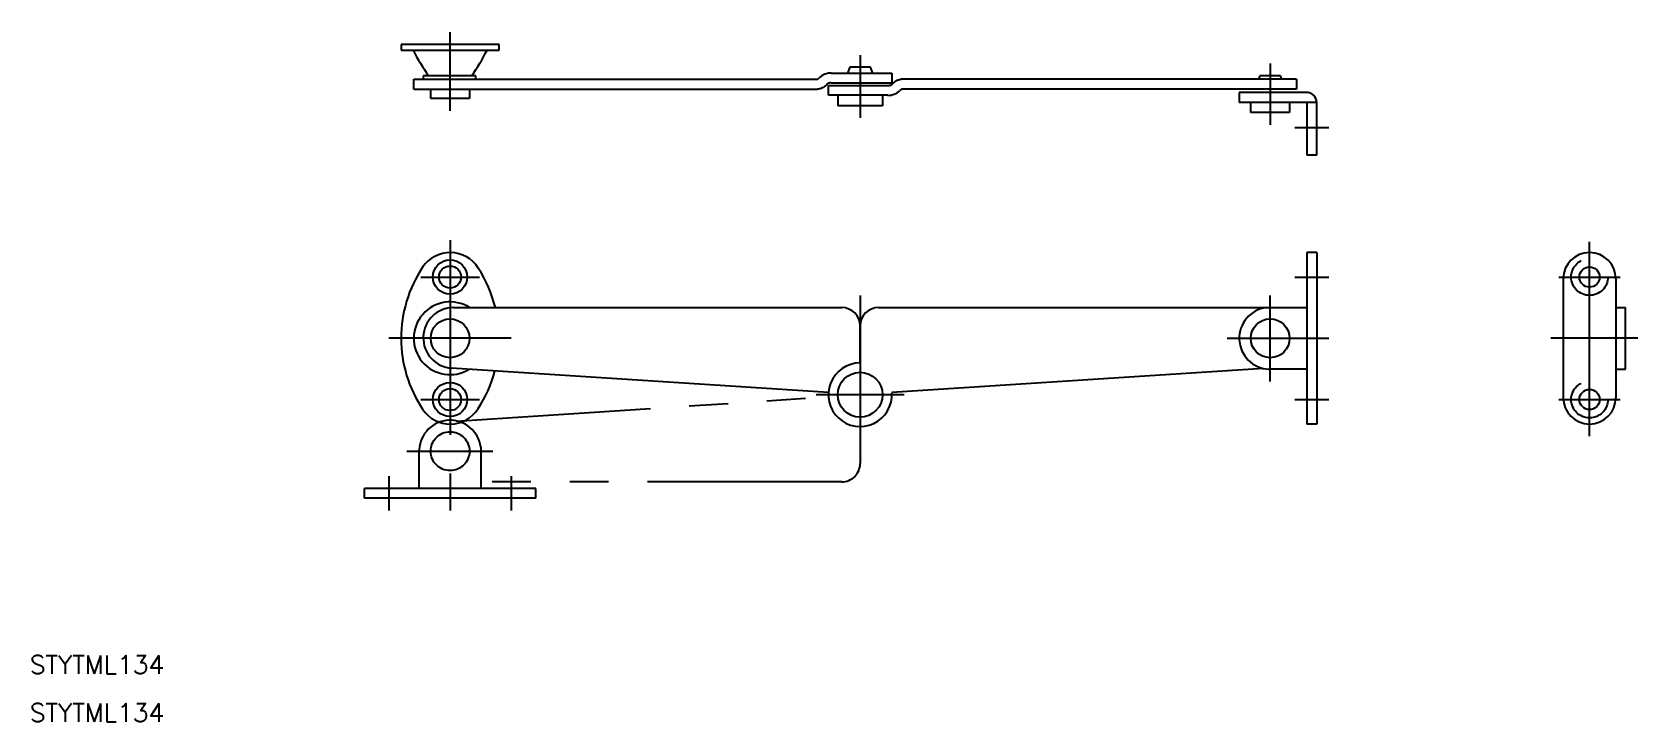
# Model space of a CAD drawing. Extents: x -135 to 127, y -53 to 59.
import ezdxf

# ---------------------------------------------------------------- set-up
doc = ezdxf.new("R2010")
doc.units = 0
for name, pattern in [('CENTER', [50.8, 31.75, -6.35, 6.35, -6.35]), ('DASHED', [19.05, 12.7, -6.35]), ('PHANTOM', [63.5, 31.75, -6.35, 6.35, -6.35, 6.35, -6.35])]:
    doc.linetypes.add(name, pattern=pattern)
doc.layers.get('0').update_dxf_attribs({"linetype": 'CONTINUOUS'})
doc.layers.add('CENTER', color=1, linetype='CENTER')
doc.styles.get("Standard").update_dxf_attribs({"font": 'txt.shx', "height": 3, "bigfont": 'bigfont.shx'})

msp = doc.modelspace()

# ---------------------------------------------------------------- linework, layer by layer
at = {"color": 7, "linetype": 'CONTINUOUS'}
for p, q in [((-59, 57.22), (-75, 57.22)), ((-75, 57.22), (-75, 56.27)), ((-75, 56.27), (-59, 56.27)), ((-59, 56.27), (-59, 57.22)), ((-4.72, 52.54), (5.18, 52.54)), ((-1.7, 53.47), (-2.08, 52.54)), ((1.7, 53.47), (-1.7, 53.47)), ((2.08, 52.54), (1.7, 53.47)), ((5.18, 52.54), (5.18, 50.94)), ((-72.94, 51.52), (-6.95, 51.52)), ((-72.94, 49.92), (-72.94, 51.52)), ((-72.94, 49.92), (-6.95, 49.92)), ((-62.78, 52.09), (-71.38, 52.09)), ((-71.38, 52.09), (-71.38, 51.52)), ((-70.17, 48.37), (-70.17, 49.92)), ((-63.83, 49.92), (-63.83, 48.37)), ((-62.78, 51.52), (-62.78, 52.09)), ((-6.95, 51.52), (-6.93, 51.52)), ((-6.79, 49.92), (-6.95, 49.92)), ((-6.93, 51.52), (-6.91, 51.53)), ((-6.91, 51.53), (-6.63, 51.79)), ((-6.63, 49.95), (-6.79, 49.92)), ((-6.47, 49.98), (-6.63, 49.95)), ((-6.32, 50.04), (-6.47, 49.98)), ((-6.18, 50.1), (-6.32, 50.04)), ((-6.04, 50.18), (-6.18, 50.1)), ((-5.9, 50.27), (-6.04, 50.18)), ((-5.78, 50.38), (-5.9, 50.27)), ((-5.5, 50.63), (-5.78, 50.38)), ((-5.42, 50.7), (-5.5, 50.63)), ((-5.33, 50.76), (-5.42, 50.7)), ((-5.24, 50.81), (-5.33, 50.76)), ((-5.14, 50.86), (-5.24, 50.81)), ((-5.18, 50.5), (4.54, 50.5)), ((-5.18, 48.9), (-5.18, 50.5)), ((-5.04, 50.89), (-5.14, 50.86)), ((-4.94, 50.92), (-5.04, 50.89)), ((-4.83, 50.93), (-4.94, 50.92)), ((-4.72, 50.94), (-4.83, 50.93)), ((-4.72, 50.94), (5.18, 50.94)), ((4.54, 50.5), (4.65, 50.5)), ((4.65, 50.5), (4.75, 50.52)), ((4.75, 50.52), (4.86, 50.54)), ((4.86, 50.54), (4.96, 50.57)), ((4.96, 50.57), (5.05, 50.62)), ((5.05, 50.62), (5.15, 50.67)), ((5.15, 50.67), (5.23, 50.73)), ((5.23, 50.73), (5.32, 50.8)), ((5.32, 50.8), (5.59, 51.06)), ((5.59, 51.06), (5.72, 51.16)), ((5.72, 51.16), (5.85, 51.25)), ((5.85, 51.25), (5.99, 51.33)), ((5.99, 51.33), (6.14, 51.4)), ((6.14, 51.4), (6.29, 51.45)), ((6.29, 51.45), (6.44, 51.49)), ((6.44, 51.49), (6.6, 51.51)), ((6.77, 49.92), (6.48, 49.66)), ((6.6, 51.51), (6.77, 51.52)), ((71.29, 51.52), (6.77, 51.52)), ((71.29, 49.92), (6.77, 49.92)), ((65.31, 52.09), (65.1, 51.52)), ((68.69, 52.09), (65.31, 52.09)), ((68.9, 51.52), (68.69, 52.09)), ((71.29, 51.52), (71.29, 49.92)), ((-63.83, 48.37), (-70.17, 48.37)), ((4.54, 48.9), (-5.18, 48.9)), ((-3.66, 48.9), (-3.66, 47.2)), ((3.66, 48.9), (3.66, 47.2)), ((72.89, 49.35), (61.95, 49.35)), ((61.95, 49.35), (61.95, 47.75)), ((74.6, 47.75), (61.95, 47.75)), ((63.83, 46.08), (63.83, 47.75)), ((70.17, 47.75), (70.17, 46.08)), ((73, 47.75), (73, 39.15)), ((74.6, 39.15), (74.6, 47.75)), ((3.66, 47.2), (-3.66, 47.2)), ((70.17, 46.08), (63.83, 46.08)), ((74.6, 39.15), (73, 39.15)), ((73, 23.22), (73, -4.78)), ((74.6, 23.22), (73, 23.22)), ((74.6, 23.22), (74.6, -4.78)), ((114.88, 18.92), (114.88, -0.48)), ((123.48, 18.92), (123.48, 14.23)), ((-66.43, 14.23), (-3, 14.23)), ((3, 14.23), (73, 14.23)), ((123.48, 14.23), (125.08, 14.23)), ((125.08, 4.17), (125.08, 14.23)), ((0, 5.19), (0, 11.23)), ((-5.18, 0.34), (-66.75, 4.34)), ((65.93, 4.29), (5.18, 0.34)), ((73, 4.17), (66.78, 4.17)), ((123.48, 4.17), (125.08, 4.17)), ((123.48, 4.17), (123.48, -0.48)), ((74.6, -4.78), (73, -4.78))]:
    msp.add_line(p, q, dxfattribs=at)
at = {"color": 3, "linetype": 'DASHED'}
msp.add_line((123.48, 14.23), (123.48, 4.17), dxfattribs=at)
at = {"color": 3, "linetype": 'PHANTOM'}
for p, q in [((-65.93, -4.29), (-5.18, -0.34)), ((0, -5.19), (0, -11.23)), ((-74.05, -9.22), (-59.99, -9.22)), ((-72.05, -15.29), (-72.05, -9)), ((-61.99, -8.56), (-61.99, -15.29)), ((-61.99, -8.73), (-61.99, -8.82)), ((-53, -15.29), (-81, -15.29)), ((-81, -16.89), (-81, -15.29)), ((-77, -13.29), (-77, -18.89)), ((-3, -14.23), (-61.99, -14.23)), ((-57, -13.29), (-57, -18.89)), ((-53, -16.89), (-53, -15.29)), ((-53, -16.89), (-81, -16.89))]:
    msp.add_line(p, q, dxfattribs=at)
at = {"color": 7, "linetype": 'CONTINUOUS'}
for centre, radius in [((-67, 19.22), 2.8), ((-67, 19.22), 1.8), ((119.18, 19.22), 1.65), ((-67, 9.22), 3.17), ((67, 9.22), 3.17), ((0, 0), 3.66), ((-67, -0.78), 2.8), ((-67, -0.78), 1.8), ((119.18, -0.78), 1.65)]:
    msp.add_circle(centre, radius, dxfattribs=at)
at = {"color": 3, "linetype": 'DASHED'}
for centre in [(119.18, 19.22), (119.18, -0.78)]:
    msp.add_circle(centre, 3, dxfattribs=at)
at = {"color": 3, "linetype": 'PHANTOM'}
msp.add_circle((-67, -9.22), 3.17, dxfattribs=at)
at = {"color": 7, "linetype": 'CONTINUOUS'}
for centre, radius, start, end in [((-42.29, 71.92), 34.5, 206.981, 215.0779), ((-91.7, 71.91), 34.49, 324.9224, 333.0213), ((-4.72, 49.74), 2.8, 89.998, 132.8068), ((4.52, 51.8), 2.91, 270.2751, 312.4111), ((73, 47.75), 1.6, 0.0004, 93.9499), ((-66.99, 17.8), 5.42, 32.2625, 146.1337), ((119.18, 18.92), 4.3, 90, 180), ((119.18, 18.92), 4.3, 0, 90), ((-54.08, 9.22), 20.92, 146.3211, 180), ((-80.03, 9.22), 21.03, 13.7755, 33.0615), ((-67, 9.22), 5.94, 57.5059, 301.4814), ((-66.43, 9.28), 4.95, 89.9999, 266.2775), ((-3, 11.23), 3, 0, 90), ((3, 11.23), 3, 90, 180), ((67, 9.22), 5.05, 97.5048, 267.4592), ((-54.08, 9.22), 20.92, 180, 213.6789), ((-80.03, 9.22), 21.03, 326.9385, 345.2981), ((0, 0), 5.19, 90, 3.725), ((-66.99, 0.64), 5.42, 213.8663, 327.7375), ((119.18, -0.48), 4.3, 180, 270), ((119.18, -0.48), 4.3, 270, 0)]:
    msp.add_arc(centre, radius, start, end, dxfattribs=at)
at = {"color": 3, "linetype": 'PHANTOM'}
for centre, radius, start, end in [((-67, -9.22), 5.05, 7.5048, 177.4592), ((-3, -11.23), 3, 270, 0)]:
    msp.add_arc(centre, radius, start, end, dxfattribs=at)
at = {"layer": 'CENTER', "color": 1, "linetype": 'CENTER'}
for p, q in [((-67, 46.37), (-67, 59.22)), ((0, 55.47), (0, 45.2)), ((67, 54.09), (67, 44.08)), ((71, 43.62), (76.6, 43.62)), ((-67, 25.22), (-67, -18.89)), ((119.18, -6.78), (119.18, 25.22)), ((-71.8, 19.22), (-62.2, 19.22)), ((71, 19.22), (76.6, 19.22)), ((114.18, 19.22), (124.18, 19.22)), ((0, 16.23), (0, -7.19)), ((67, 2.17), (67, 16.23)), ((-57, 9.22), (-77, 9.22)), ((59.95, 9.22), (76.6, 9.22)), ((127.08, 9.22), (112.88, 9.22)), ((-71.8, -0.78), (-62.2, -0.78)), ((7.19, -0.02), (-7.19, -0.02)), ((71, -0.78), (76.6, -0.78)), ((114.18, -0.78), (124.18, -0.78))]:
    msp.add_line(p, q, dxfattribs=at)

# ---------------------------------------------------------------- texts
at = {"color": 7, "linetype": 'CONTINUOUS'}
for p in [(-135.68, -45.58), (-135.68, -53.42)]:
    msp.add_text('STYTML134', height=3, dxfattribs=at).set_placement(p)

doc.saveas('drawing.dxf')
